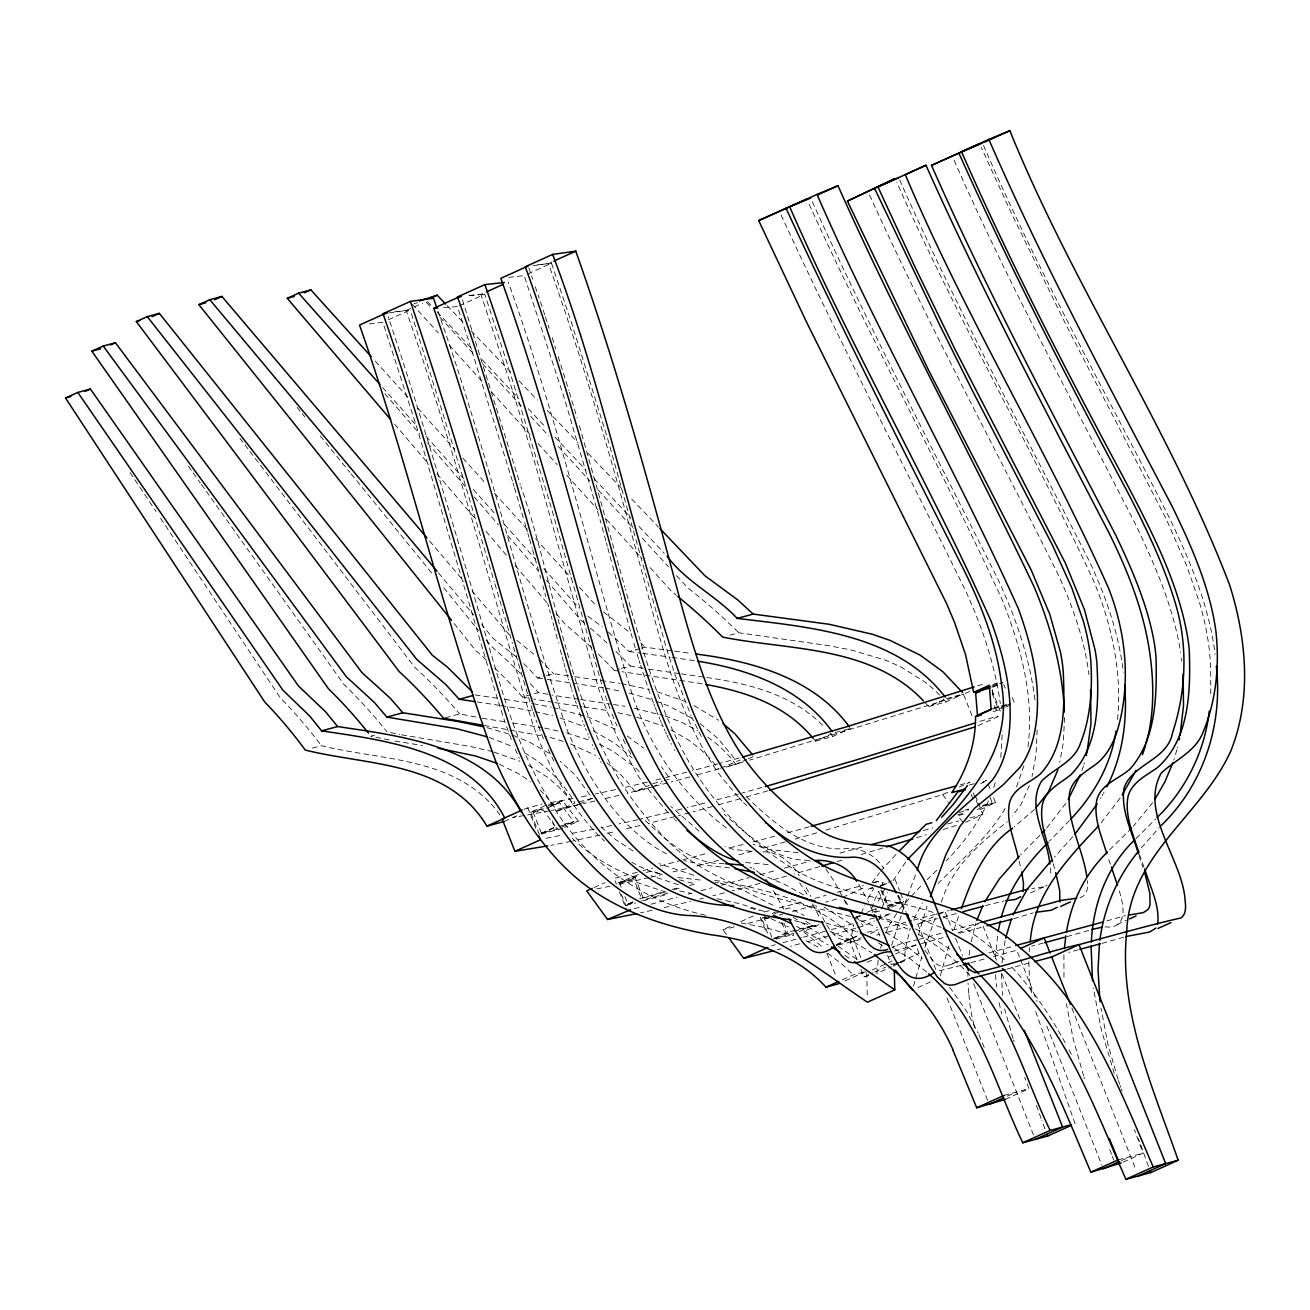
<?xml version="1.0" encoding="UTF-8"?>
<svg xmlns="http://www.w3.org/2000/svg" width="1310" height="1310" viewBox="0 0 1310 1310"><rect width="100%" height="100%" fill="white"/><g stroke="black" fill="none" stroke-linecap="round" stroke-linejoin="round"><path stroke-width="0.75" stroke-dasharray="5 3.75" d="M967.91 976.278L967.959 972.429M1037.143 729.899L1036.063 754.527L1032.002 776.47M1064.49 717.536L1063.409 742.18L1059.806 762.24M1001.429 973.936L1002.51 995.256M1028.874 961.606L1029.447 979.045L1031.871 995.78M1210.751 693.94L1210.653 664.71L1209.245 649.203A181.107 98.103 65.7 0 0 1199.387 602.256L1186.352 564.823L1166.195 518.989L1066.438 325.682L1011.484 213.415L981.272 147.49M1063.917 954.744L1063.966 979.52M995.404 958.511L997.647 934.8M1001.904 962.981L1005.212 940.023M1117.561 719.419C1122.195 672.079 1111.731 624.33 1093.539 580.739C1030.888 446.53 956.791 317.822 896.777 182.27M878.191 960.263L876.849 973.412L891.439 966.829M900.543 962.703L904.195 961.065L905.521 947.916L910.253 928.282M1029.152 951.748L1029.594 947.752M969.122 955.105L970.006 948.424M1000.824 757.426L1002.346 731.16M1027.924 746.946C1034.589 696.838 1020.637 646.469 1002.379 600.193C940.613 466.36 869.087 337.112 808.483 202.657M857.117 959.788L850.337 942.66L853.563 924.68M971.119 941.857L975.934 923.01M879.337 919.473L880.746 912.595M1177.346 747.944L1177.575 747.06M1176.888 749.713L1174.366 758.392M913.496 986.135L921.798 956.955M940.302 975.737L949.75 942.709M891.602 945.476L906.913 897.972M918.408 935.094L927.071 906.094M881.728 909.173L887.46 892.339M993.799 787.474L996.026 779.941M1023.912 765.695L1016.511 786.851M1084.402 762.797L1083.927 764.418M880.549 948.325L881.728 944.477M1083.419 766.039L1081.798 770.886M924.86 947.49L936.846 913.512M954.024 929.461L959.329 914.364M1173.809 760.111L1174.087 759.243M873.328 903.835L871.019 910.548L876.816 908.976M907.552 896.106L916.558 872.263M1029.382 785.492L1021.145 804.16L1012.352 816.048M861.194 913.267L864.731 904.932M941.366 902.246C951.568 867.122 979.765 843.525 1007.243 821.747M885.707 933.113L888.884 925.81L898.431 910.663M913.84 918.949L922.387 902.885M874.474 900.478L878.568 891.16M878.273 901.395L885.445 887.279M988.51 800.868C978.242 823.302 963.439 843.444 946.115 860.932M893.092 880.729L906.405 860.899M881.368 885.969L883.235 882.514L879.763 884.086M1103.593 793.058L1104.068 792.173M1103.102 793.942L1102.103 795.727M867.859 898.594L873.655 888.851M1100.547 798.429L1101.088 797.512M1005.097 808.483C987.953 837.778 961.474 859.72 938.009 883.677M1065.767 803.357L1046.592 828.116M1120.132 798.052L1100.007 824.317M1152.603 802.702L1133.33 826.266M872.051 882.531L879.436 872.755M899.561 909.14L921.618 885.101M880.729 871.199L897.055 853.285M1141.337 847.832L1159.252 827.625M1072.874 836.648L1054.534 857.035M1069.517 820.469L1049.49 841.085M1039.976 835.223L1020.687 854.84M1109.586 849.879L1128.663 831.064M936.781 870.298L927.185 879.714M1136.065 838.465L1155.666 819.061M1034.572 809.4L1014.235 826.872M1045.593 886.068L1047.034 885.2M1104.969 926.874C1129.957 929.642 1123.26 902.328 1118.331 888.131M1080.013 897.628C1087.349 895.663 1088.299 887.001 1087.333 880.647M836.451 945.427L858.607 935.373M1117.086 924.516L1126.403 920.291M388.824 312.959L406.182 310.552L422.59 303.134M388.3 319.804L410.177 309.93L392.689 312.026M533.006 265.684L548.432 263.523L552.083 261.885M469.242 295.683L480.934 294.406L484.569 292.769M527.799 273.937L551.494 263.228L571.586 323.013L607.381 437.802L666.692 649.17L675.19 675.158L691.009 715.538M459.286 305.787L484.798 294.259L508.984 368.994M524 809.187L542.062 803.996M504.252 821.468L520.267 814.231M539.392 834.585L530.55 812.249L546.204 805.175L562.547 800.754L578.398 821.206L564.495 827.478M548.268 805.65L559.419 802.637L573.796 821.648L557.389 829.05L541.423 833.127L533.236 812.446L543.257 807.91M550.38 806.256L562.547 800.754M546.794 808.335L559.419 802.637M540.031 790.061A124.008 102.344 85.3 0 1 557.241 811.005L575.041 802.965C562.76 781.726 544.747 763.845 523.181 752.136M557.241 811.005L578.087 804.717M579.855 803.914L592.317 798.281L575.286 775.078L560.254 761.274M541.423 833.127L554.785 827.085M541.128 833.799L555.047 827.511L551.363 818.21M606.874 762.846L616.879 771.082A123.124 102.671 78.9 0 1 634.941 791.715L649.187 785.279M652.233 787.032L661.124 783.02M720.434 768.266L740.297 759.98M726.329 766.989L735.942 764.385L746.618 759.554M748.403 758.752L753.741 756.345M813.084 738.152A123.73 103.998 65.6 0 1 815.524 741.116L831.539 733.878M815.524 741.116L832.8 736.433L850.599 728.393M924.729 702.209A125.089 104.947 59.3 0 1 928.643 706.63L944.657 699.393M928.643 706.63L945.918 701.947L963.718 693.907M965.323 693.399L970.776 690.943M991.752 687.144L1002.183 682.428M992.996 687.128L1003.018 682.592M594.019 887.558L604.974 882.612M1004.524 706.303L996.173 710.069L993.946 704.436M1006.195 705.55L1011.205 703.274M993.013 711.838L1004.082 707.908M1005.818 707.122L1011.025 704.764M638.428 874.556L617.01 883.202L636.234 877.995C612.245 868.743 589.631 855.381 571.242 837.27M621.186 887.148L619.695 883.382L640.279 875.096M978.095 725.674L998.122 716.619M624.903 896.548L627.883 904.064L632.894 901.804M639.575 898.791L664.317 891.488M621.431 894.37L625.852 905.538L632.812 902.394M825.955 830.131L942.611 794.564L949.914 791.256M959.051 787.13L970.006 782.185L960.394 784.788M983.204 781.906L986.676 780.334L982.828 781.366M980.699 783.576L984.039 782.07L980.338 783.069M977.194 809.547L992.227 802.752L989.246 795.236M979.864 809.744L995.518 802.67L993.308 797.086M726.411 934.488L722.956 929.707L733.715 924.86M740.87 921.618L755.215 915.133M978.275 803.063L982.778 814.443L963.456 823.188L957.659 815.229M767.594 933.129L761.7 918.228L765.187 916.656M772.13 913.512L775.618 911.94M771.836 937.223L764.385 918.425L767.725 916.918M774.407 913.889L779.417 911.629M842.526 897.366L865.828 886.837M874.785 882.793L878.371 881.172L881.384 888.753M872.804 887.23L867.597 889.572L873.492 887.983M880.336 885.838L891.57 880.893M882.383 885.593L887.394 883.317M774.243 938.353L787.605 932.311L812.708 925.515L805.355 921.11M775.766 938.206L791.993 931.934M799.329 931.557L812.708 925.515M857.1 916.836L860.588 915.264M867.154 912.3L875.506 908.534M888.901 907.028L900.592 901.738L898.365 896.106M891.717 907.159L903.884 901.657L900.199 892.339M857.591 927.644A1536.679 112.545 -21.6 0 0 863.306 926.006L874.441 920.979M876.292 920.144L891.144 913.43L878.06 916.967M836.32 944.477L852.728 937.059L861.014 958.003M836.239 945.46L858.738 935.291M850.337 942.66L861.276 937.731M870.38 933.604L877.684 930.313M935.798 969.564L917.753 923.992L935.979 915.755M937.796 914.937L945.083 911.629L952.616 930.624M867.04 962.359L872.509 959.886M888.344 957.25L893.813 954.777M895.631 953.958L915.674 944.903L919.03 953.369L921.618 956.415M1030.708 892.798L1043.579 886.985M842.396 979.765L853.334 974.82L866.287 971.316L842.592 982.025M872.214 970.006L892.257 960.951M957.872 933.047L979.733 923.173M860.883 969.302L863.896 976.916L873.017 972.806M874.834 971.971L885.773 967.042M893.518 964.897L898.987 962.424M900.805 961.606L919.03 953.369M893.256 965.994L898.726 963.538M917.901 987.576L932.474 980.994M1007.406 1096.159L1016.527 1092.049M1005.31 1099.385L1028.989 1088.676L1024.715 1077.344M1121.54 1160.594L1130.645 1156.484M1123.079 1162.167L1143.122 1153.111L1134.427 1129.842M895.205 946L892.061 947.408L901.722 943.495L917.475 939.728M924.876 950.274L934.816 962.784A21.206 11.479 65.7 0 0 940.367 965.847L946.033 965.994L957.757 961.524M949.488 965.044L958.805 961.18M851.762 938.566C832.03 946.328 823.892 916.656 815.672 905.357M985.3 905.636L1004.049 900.887M937.19 702.7L749.664 760.127M939.057 702.094L963.489 694.218L972.511 716.996M980.027 721.384L997.974 715.997M1088.692 930.46L1066.831 936.699M1123.62 937.223L1101.775 943.446M943.216 829.492L957.938 824.907M916.656 837.712L926.268 834.765M1106.786 920.946L1125.454 915.543M882.76 848.029L860.081 854.808M838.351 944.985L861.538 939.319M767.693 790.863L746.962 796.824M795.137 839.088L818.308 832.374M819.847 866.581L812.118 868.825A1537.809 112.627 -21.6 0 1 794.253 873.901M837.205 861.554L843.001 859.868M742.754 762.109L725.724 766.956M740.183 798.756L716.062 805.486M719.026 768.839L695.577 775.356M761.863 787.523L742.246 792.976M739.2 758.032L719.894 763.337M919.44 939.254L944.215 932.458M961.163 965.372L938.484 970.972M1013.596 918.752L1033.279 912.841M989.017 952.861L1013.825 946.066M970.808 962.654L986.184 958.494M738.414 794.024L713.999 800.623M712.182 806.567L693.187 811.725M956.251 913.545L939.172 918.195M1006.915 969.072L1031.428 962.457M952.075 930.329L981.55 922.338M993.569 956.496L1016.756 950.225L1019.769 957.823M414.091 303.674L417.677 302.692M608.446 632.124L629.127 651.545L639.771 648.646M641.556 648.172L645.109 647.206L672.587 650.874M523.771 663.613L537.657 678.023L544.764 676.107M546.532 675.616L553.639 673.7L572.945 676.418M312.419 748.125L321.359 745.717C377.411 759.505 443.566 757.229 487.582 800.279A125.089 102.245 89.5 0 1 495.835 809.531M729.834 635.186L738.758 632.763L828.722 645.666L851.991 650.153L886.837 660.633L901.067 667.019L924.827 681.937A125.547 105.226 57.7 0 1 940.596 696.101M374.447 735.221L370.877 736.204L392.918 740.723M598.539 654.329A495.475 416.482 65.6 0 1 614.243 670.343L619.597 668.902M621.382 668.411L630.323 665.988L645.977 668.755M445.351 717.782L459.63 713.917L480.393 717.929M494.738 668.018A492.937 413.502 72.4 0 1 522.395 696.936L538.475 692.581L550.02 694.709M977.62 685.785L985.202 683.738M992.947 684.295L998.4 682.821M991.866 685.621L999.301 683.607M946.442 698.59L961.802 694.431M530.55 812.249L543.257 808.81M533.236 812.446L543.192 809.973L554.523 825.562M718.011 763.845L692.122 770.771M578.889 801.917L592.317 798.281M835.24 732.552L848.683 728.917M652.757 783.675L662.352 781.071M664.268 780.547L670.032 778.991L661.484 766.89M634.941 791.715L650.3 787.556M689.83 776.928L671.162 781.939M564.168 824.252L573.796 821.648M993.864 707.973L999.645 706.401M1001.577 705.893L1007.357 704.322M558.944 826.463L578.398 821.206M993.095 708.988L1010.616 704.24M541.341 834.061L562.743 828.264M546.106 838.269L562.268 835.059M637.168 872.247L614.112 878.486L616.355 884.185M642.932 870.692L652.544 868.088M660.24 866.008L681.38 860.277M683.296 859.769L706.368 853.514M646.125 872.476L651.889 870.921L660.617 874.065M969.384 785.017L975.148 783.445M619.695 883.382L630.781 880.385L668.657 892.994L641.507 900.379M672.096 889.375L679.89 887.279M964.979 810.12L968.876 809.072M982.5 805.388L992.227 802.752M664.563 892.225L641.507 898.463L632.664 876.128M674.175 889.621L681.855 887.541M689.551 885.462L695.315 883.906L678.105 879.518M959.002 812.544L968.614 809.94M982.074 806.305L995.518 802.67M627.883 904.064L633.712 902.492M957.725 814.82L965.519 812.708M625.852 905.538L635.465 902.934M643.144 900.854L668.133 894.091M958.724 815.459L966.42 813.379M634.286 908.747L641.703 906.733M650.972 904.228L676.926 897.203M688.045 894.206L691.745 893.191M701.014 890.685L712.132 887.672M721.401 885.167L749.205 877.651M760.34 874.638L777.026 870.118M784.428 868.121L810.382 861.096M840.054 853.072L864.158 846.538M923.468 830.491L932.736 827.986M947.572 823.974L958.691 820.961M969.809 817.964L982.778 814.443M764.401 912.006L770.002 910.483M779.352 907.961L803.636 901.395M814.853 898.349L826.053 895.319M837.27 892.29L863.421 885.216M872.771 882.678L878.371 881.172M785.23 909.025L789.16 907.961L804.094 915.428M761.7 918.228L765.646 917.164M764.385 918.425L769.15 917.819M887.083 905.39L900.592 901.738M793.925 931.41L819.077 924.598L803.423 931.672L824.17 948.325M888.426 905.832L903.884 901.657M772.572 939.106L793.811 933.359M872.051 912.186L877.831 910.614M776.355 938.992L793.745 934.292M855.365 917.622L863.094 915.526M874.703 912.382L882.432 910.286M771.574 945.787L775.307 944.772M782.791 942.758L801.458 937.698M803.341 937.19L827.625 930.624M831.359 929.609L857.51 922.535M861.26 921.519L876.194 917.475M884.152 928.086L911.678 920.684M913.643 920.144L949.029 910.565M887.492 932.18L904.571 927.546M917.753 923.992L937.518 918.637M921.388 943.577L947.015 936.65M959.624 933.228L983.712 926.727M894.943 963.571L891.242 964.569L887.476 955.055M896.793 963.063L904.195 961.065M863.896 976.916L869.447 975.41M1043.268 943.053L1031.674 946.18M1078.31 949.766L1068.845 952.321M1004.049 1095.422L1028.989 1088.676M1118.183 1159.858L1143.122 1153.111M689.486 812.724L678.465 815.655M876.636 935.094L879.239 934.39M915.919 945.034L893.682 951.191M667.51 782.905L654.902 786.213M686.767 772.163L665.791 777.55M704.911 803.03L687.193 807.615M674.83 816.605L648.499 823.4M653.117 786.688L627.261 793.254M682.019 808.925L675.174 810.661M660.715 778.811L654.017 780.482M668.444 812.331L639.804 819.208M640.033 825.513L623.593 829.525M647.402 782.103L625.083 787.408M618.959 795.285L602.829 799.166M867.122 932.327L878.257 929.674M649.056 877.635L619.646 884.234M650.955 877.192L662.385 874.49M664.17 907.601L685.13 902.655A1537.809 112.627 -21.6 0 0 690.534 901.346M607.774 833.258L615.602 831.424M595.002 801L583.589 803.587M637.855 819.667L619.008 823.924M615.536 789.586L595.362 794.007M600.111 835.01L572.798 840.954M652.233 910.27L640.475 912.857M579.839 804.438L551.395 810.464M611.737 825.496L601.11 827.74M610.149 886.215L596.574 888.95M1043.382 886.935L1031.822 888.508M581.46 796.873L588.337 795.481M571.045 841.331L550.904 845.31M549.709 810.792L525.506 815.344M594.232 829.148L569.899 833.733M573.109 798.51L549.496 802.784M523.984 815.59L513.504 817.342M369.24 323.914L382.831 322.276L416.924 427.748L497.915 700.326M537.886 264.833L551.494 263.228M508.608 277.409L524.147 275.591L564.741 399.615L600.962 523.149M469.029 295.405L484.798 294.259M443.664 307.621L457.468 306.606L469.881 344.628M724.233 863.749L713.622 863.159A136.158 73.753 65.7 0 1 711.297 862.831C684.639 857.673 663.908 838.056 644.798 820.109M809.318 860.441L797.872 859.737A139.613 75.636 65.7 0 1 795.497 859.376C767.152 853.58 745.161 832.636 724.152 814.149M751.007 851.271L733.633 849.437L724.889 846.522M762.829 851.828C778.73 851.565 791.797 862.684 799.215 875.899M729.621 867.891L705.157 865.222L683.836 860.621M677.827 877.569L702.291 880.254M768.135 864.551L743.376 862.34M674.552 651.152L691.811 653.477M629.127 651.545L640.852 653.133M642.817 653.395L670.049 657.096M679.317 673.586L647.942 669.099M681.282 673.864L704.829 677.27M671.932 657.358L696.15 660.944M574.877 676.697L619.794 683.378M537.657 678.023L545.337 679.12M547.269 679.399L603.501 687.783M578.905 699.327L551.936 695.07M580.838 699.606L611.573 704.223M706.794 677.548C744.113 682.87 782.725 692.106 812.675 716.292A124.008 104.227 64 0 1 825.185 727.82M553.049 702.34L533.89 699.082M554.981 702.618L581.82 706.581M702.078 683.722L622.037 671.735M714.916 882.105L718.519 882.645M475.17 694.922L497.178 698.197M505.185 699.393L531.205 703.339M477.118 701.963L499.028 705.271M482.276 718.306L508.542 722.268M484.176 725.445L546.417 736.613M613.489 704.518L625.001 706.286M501.026 705.582L530.927 710.626M583.72 706.876L608.511 710.757M394.883 741.051L422.459 745.488M512.587 722.874L542.553 727.738M798.167 852.712L767.021 849.24L753.07 844.229M621.595 683.689L649.236 689.469M605.302 688.094L621.759 691.467M614.243 670.343L620.088 671.391M533.203 703.699L551.183 707.105M750.253 908.158L759.243 910.368M522.395 696.936L531.975 698.721M741.264 922.993L766.596 927.906L793.549 935.618M390.642 732.601L399.877 734.468M401.728 734.844L470.29 746.454L491.889 751.449M714.752 880.254C763.943 888.72 816.064 900.641 852.728 937.059M679.661 890.98L691.483 893.404M634.4 708.268L663.122 715.473M617.878 712.738L630.978 715.538M544.551 728.049L562.989 732.126M629.127 693.105L652.02 699.589M717.094 898.693L738.987 903.54L764.876 911.531M553.164 707.564L587.862 716.947L619.057 730.865M534.857 711.543L552.558 715.637M877.618 916.361L907.175 925.351M794.581 920.635L819.995 927.644M487.042 727.639L509.525 734.206M825.857 923.042L855.856 931.279M720.222 883.071L743.032 890.112L774.21 905.881M693.809 875.26L659.061 863.699M705.468 915.215C640.917 901.034 583.703 859.589 550.708 802.244C528.487 766.596 512.996 727.263 500.96 687.144C464.297 563.349 429.091 439.063 388.153 316.578M660.387 874.065L652.609 871.871A167.598 90.799 65.7 0 1 631.944 862.226M636.775 717.209L662.467 725.887M678.334 884.758L651.168 875.751M656.965 691.729L685.539 701.554M566.673 732.929L588.976 740.052M550.085 737.432L563.333 741.394M878.912 917.721L909.959 929.936M560.058 717.945L584.129 726.542M493.755 752.022L519.923 761.274M489.252 737.465L512.603 746.52M912.153 916.099L941.382 927.562M932.966 912.399C884.594 896.269 830.933 894.353 787.408 865.091C754.707 844.672 726.968 816.965 704.452 785.803A181.107 98.103 65.7 0 1 678.809 743.114C654.623 694.251 640.115 641.392 625.328 589.14M856.986 931.656L858.115 932.032M759.587 873.885L784.625 884.348L805.011 895.614M850.485 916.46C783.02 899.151 707.318 888.36 659.323 831.883C570.03 739.249 561.22 602.142 520.889 486.468M852.253 917.098L877.258 927.546M665.071 716.013L681.004 722.023L697.87 730.718M829.918 931.115L851.565 940.727L871.821 952.779M655.77 701.03L668.902 706.057L692.171 718.404M570.554 743.883L595.575 755.411M513.209 735.385L529.322 742.049L549.791 753.659M499.405 764.254L519.53 774.21L530.419 781.742M770.919 918.556L788.554 926.956M749.909 867.105L751.743 867.924M943.347 916.885C966.485 927.496 987.298 942.889 1005.343 960.787M805.994 940.744L819.618 947.9M915.395 928.823L933.293 938.173L951.748 950.438M693.907 705.582L718.535 720.254M670.933 729.883L689.322 740.543L699.72 748.665A123.042 103.212 72.4 0 1 718.65 769.068M593.233 730.783L615.192 743.621L632.222 758.032M599.341 744.113L612.458 750.843L633.958 766.465A123.042 102.786 77.3 0 1 640.492 772.818M528.47 765.384L547.4 777.158L557.11 785.46A123.73 102.409 83.8 0 1 574.517 806.321M753.152 868.645L754.511 869.414M885.74 932.245L903.753 943.626L922.273 958.691M796.513 926.268L828.198 944.969M892.618 947.457L893.486 947.949M633.058 850.992L615.241 839.333L599.309 825.447M918.343 934.325C937.894 945.263 955.498 959.591 970.563 976.163M894.353 948.456L911.187 959.575L927.136 972.478M793.27 917.278L826.446 938.288M627.179 735.991L643.668 748.174M824.072 907.011L853.776 925.941M844.835 955.334L851.303 959.64M838.22 946.262L857.248 959.608M827.642 953.156L842.854 964.88L853.334 974.82M756.476 870.692L759.276 872.82M603.517 611.983L630.438 633.025M878.437 942.872L884.578 947.261M587.928 616.191L602.289 626.933M699 831.048L670.835 806.387M516.861 640.361L533.645 654.083M700.162 723.693L717.733 738.283L736.466 761.012M707.777 737.104L716.783 744.047A123.124 103.375 70.8 0 1 735.942 764.385M726.379 827.953C682.444 795.137 650.71 748.223 632.926 696.609C590.302 558.813 557.143 418.005 508.264 282.059M759.865 873.344L761.061 874.425M516.402 657.047L493.477 638.691L481.671 624.559M601.847 838.596L604.5 841.085M675.583 820.175L676.418 820.961M640.705 642.948L645.109 647.206M746.291 796.644C774.063 823.4 807.517 853.121 849.142 848.405C863.094 848.585 876.112 856.232 883.431 868.006M673.929 818.586L674.748 819.372M746.749 805.748L743.572 802.572M539.605 659.323L553.639 673.7M668.329 813.002L644.52 784.936A141.382 76.586 65.7 0 1 636.807 773.702L616.601 735.991L598.834 689.42L535.037 463.412L508.64 378.115L480.934 294.406M742.017 801L738.987 797.823M447.054 305.525L463.969 323.259M471.027 330.644L510.491 371.991M518.957 380.85L537.28 400.058M547.138 410.407L578.152 442.895M588.026 453.227L621.857 488.679M631.715 499.028L658.504 527.095M427.42 301.562L431.612 306.032M437.229 311.993L472.255 349.23M482.064 359.644L518.498 398.371M528.307 408.785L545.124 426.651M554.932 437.082L585.767 469.848M594.183 478.772L630.618 517.499M639.018 526.423L664.252 553.229M738.25 797.037L720.909 776.388A143.74 77.863 65.7 0 1 714.081 766.776C681.462 717.307 665.496 659.307 650.104 602.747C619.957 488.614 587.895 374.84 548.432 263.523M599.178 836.107C569.031 805.077 548.333 766.121 533.366 725.855C490.153 587.715 453.948 447.3 406.182 310.552M426.258 302.25L431.76 308.259M440.013 317.282L473.025 353.323M482.653 363.836L521.167 405.904M530.796 416.416L548.677 435.952M558.306 446.464L589.942 481.016M598.195 490.022L633.942 529.076M642.195 538.082L668.329 566.624M676.582 575.647L687.586 587.666A502.139 420.87 57.7 0 1 738.758 632.763M412.29 304.149L438.26 332.936M449.199 345.038L483.374 382.897M491.577 391.985L531.221 435.902M538.05 443.468L557.192 464.673M566.755 475.268L598.195 510.098M606.399 519.186L641.949 558.568M650.153 567.639L672.014 591.874A500.453 419.888 59.3 0 1 676.418 595.379M375.266 361.167L408.147 397.585M417.743 408.212L454.75 449.183M462.97 458.287L486.272 484.078M494.492 493.182L527.373 529.6M535.593 538.705L571.225 578.152M579.462 587.257L595.903 605.466M1011.975 967.353C1033.197 990 1050.571 1016.003 1065.407 1043.186M382.618 387.514L416.482 425.553M425.963 436.197L463.887 478.805M473.368 489.449L496.408 515.321M504.53 524.458L535.692 559.452M543.814 568.573L579.036 608.135M384.894 393.688L419.593 433.774M427.6 443.026L466.311 487.746M474.318 496.998L498.357 524.753M507.691 535.544L538.394 571.013M546.401 580.264L581.1 620.35A496.506 417.284 64 0 1 584.227 622.921M557.389 829.05L555.767 827.15M394.588 424.145L429.041 464.542M437 473.876L476.742 520.479M486.026 531.352L507.232 556.21M515.174 565.527L548.3 604.368M556.259 613.702L565.527 624.575A495.475 416.482 65.6 0 1 591.219 647.304M429.631 541.014L464.035 581.525M471.977 590.859L509.033 634.482M438.326 572.781L473.778 615.143M297.108 407.426L300.973 412.175M302.25 413.747L304.837 416.924M320.262 435.902L349.852 472.304M351.145 473.892L433.479 575.155M443.762 587.83L478.51 630.552M486.223 640.05L491.365 646.37A493.281 414.156 70.8 0 1 520.512 673.569M454.095 623.495L475.792 650.595A492.937 413.502 72.4 0 1 486.092 659.847M825.857 868.956L834.241 881.384L843.214 898.087M239.992 438.375L243.709 443.255M244.954 444.876L248.671 449.739M249.899 451.36L414.566 667.15A492.937 411.798 77.3 0 1 459.63 713.917M949.603 987.265L966.633 1011.353L978.161 1033.131M799.657 882.727L808.139 895.827M942.611 794.564L948.407 802.506M844.835 900.543L849.453 906.913M856.38 916.46L863.306 926.006M188.394 466.196L191.948 471.207M193.143 472.861L200.266 482.866M201.462 484.536L205.015 489.531M206.21 491.201L343.99 684.524A495.475 410.079 83.8 0 1 386.958 731.848M130.067 472.533L156.054 511.49M160.573 518.269L280.356 697.853A500.453 409.097 89.5 0 1 321.343 745.717M858.852 884.479L867.515 900.216M773.49 890.751L783.855 909.287M701.308 736.531L691.844 717.291M600.7 761.47L601.143 762.289M806.092 887.492L810.89 896.449M674.224 749.566L674.683 750.433M1068.96 1049.867L1071.613 1054.861M812.56 903.916L820.125 918.785M598.948 758.113L599.39 758.965M844.099 899.823L847.619 906.749M671.015 743.376L671.473 744.276M897.514 895.565L904.751 910.925M868.006 901.198L868.497 902.197M669.623 740.608L668.706 738.725M548.137 749.353L553.753 760.995M668.247 737.776L666.872 734.877M623.167 739.348L625.525 744.293M594.134 748.387L594.56 749.304M870.61 906.585L873 911.711M869.594 194.977C927.709 323.586 994.978 447.709 1057.858 573.944C1072.612 605.941 1084.516 639.624 1088.987 674.699M666.413 733.895L665.496 731.897M781.137 215.02C839.383 342.467 904.899 466.425 966.289 592.349C982.435 627.703 994.978 664.972 1000.3 703.585M592.398 744.653L592.824 745.587M898.431 895.336L906.176 912.251M812.347 201.724C869.889 329.334 934.98 453.358 997.581 578.529C1015.594 617.043 1029.758 657.8 1034.998 700.162M665.038 730.898L664.105 728.868M899.659 179.847C957.07 309.88 1025.353 434.642 1089.396 561.4C1105.918 596.459 1118.855 633.598 1123.358 672.259M954.122 160.311C1008.684 284.761 1074.2 403.889 1135.77 524.901C1155.24 565.56 1173.613 607.627 1180.654 652.478M663.188 726.788L661.796 723.611M983.548 145.443C1038.666 273.397 1107.13 394.899 1169.977 519.055C1190.512 561.892 1209.326 606.612 1215.074 654.165M588.927 736.809L589.353 737.808M661.337 722.53L660.404 720.353M543.437 738.725L536.036 720.009M515.338 749.255L519.202 758.375M587.617 733.747L588.059 734.779M659.945 719.255L659.012 717.012M612.032 714.097L617.01 726.035M978.947 1034.753L984.743 1048.737M586.323 730.603L585.455 728.458M658.078 714.736L657.145 712.411M1012.303 697.608L1014.513 703.192M1003.771 684.475L1005.261 688.241M991.997 690.304L1000.267 711.183M992.227 693.514L998.859 710.266M988.149 784.051L990.36 789.635M1071.842 1007.947L1136.114 1170.272M975.262 795.465L977.522 801.163M973.232 792.992L975.442 798.576M976.179 800.426L978.39 806.01M971.234 794.515L973.461 800.148M1020.523 959.722L1037.078 1001.544M1046.87 1026.254L1101.808 1165.032M983.057 926.137L996.566 960.246M1001.822 973.51L1020.572 1020.899M955.612 938.222L962.473 955.547M973.658 983.794L1033.77 1135.59M947.081 998.056L987.674 1100.596M895.041 879.321L899.462 890.489M882.121 890.653L889.637 909.631M880.877 890.112L888.246 908.714M878.863 891.602L884.07 904.768M878.437 932.212L879.943 936.028M826.905 953.221L835.944 976.048M783.888 922.911L787.605 932.311M781.775 922.322L786.197 933.49M760.308 917.311L766.317 932.507M656.67 711.248L655.262 707.646M634.728 876.587L642.915 897.268M619.368 891.766L626.131 908.845M527.652 807.549L535.905 828.428M584.587 726.28L583.72 724.07M654.787 706.434L653.837 703.961M1113.762 1160.185L1112.288 1156.288M582.41 720.68L582.852 721.826M1148.477 1166.424L1138.39 1138.537M1044.971 1128.827L1041.843 1120.492M653.362 702.7L650.481 694.889M1111.519 1154.241L1109.177 1147.969M1075.068 1123.669L1035.375 1010.599M581.116 717.209L578.922 711.183M1041.073 1118.38L1035.67 1103.495M533.203 712.345L535.332 718.093M506.577 726.608L512.243 741.951M1013.58 1039.96L1014.186 1041.614M605.335 695.987L611.312 712.394M1144.039 867.138L1139.422 854.333M1013.056 1038.535L1004.59 1008.896M649.989 693.53L640.574 665.431M1121.36 1088.987L1122.081 1090.984M1114.253 1073.365L1101.268 1029.66L1093.375 988.018M1120.197 1085.662L1120.754 1087.267M578.054 708.71L577.17 706.172M1110.405 864.207L1108.113 857.559M1119.69 1084.238L1118.429 1080.57M528.814 267.862L532.695 279.177M535.282 286.726L539.163 298.058M576.285 703.585L575.385 700.948M437.982 311.387C486.976 449.51 519.661 592.906 567.639 731.226C585.783 773.506 610.755 814.591 648.155 842.494A167.598 90.799 65.7 0 0 669.213 855.168M1139.012 855.807L1142.893 867.318M1118.019 1079.325L1107.867 1044.037L1101.022 1008.323M574.943 699.606L571.782 689.83M411.422 313.696L463.347 478.707M540.457 301.824L544.813 315.039M545.435 316.922L549.152 328.253M1084.041 1077.295L1084.467 1078.588M462.381 299.81L520.299 484.536M470.388 346.2L471.404 349.328M471.911 350.883L512.587 481.572M532.499 710.429L512.112 642.244M498.52 702.193L505.169 722.776M1083.632 1076.001L1073.136 1038.683L1066.406 1003.722M603.992 692.351L551.084 507.035L509.59 370.91M552.247 337.685L555.8 349M558.175 356.549L568.851 390.495M640.066 663.81L639.034 660.469M571.324 688.356L568.524 679.169M638.51 658.783L635.825 649.858M569.441 392.378L577.071 417.841M579.429 425.684L624.788 587.175M463.936 480.639L494.296 581.837M513.062 483.128L513.978 486.239M514.453 487.811L524.213 520.954M568.049 677.548L567.066 674.224M494.885 583.801L511.015 638.445M1053.174 863.699L1055.451 871.641M635.268 647.975L632.959 640M524.737 522.723L525.768 526.276M526.292 528.094L527.357 531.729M527.881 533.579L528.962 537.297M529.518 539.212L532.122 548.219M532.597 549.856L540.768 578.529M566.559 672.505L565.543 668.951M632.353 637.872L631.076 633.401M565.019 667.117L563.922 663.253M630.421 631.027L626.491 616.846M542.88 586.012L543.879 589.615M544.878 593.152L545.828 596.607M563.365 661.239L562.17 656.932M602.142 527.422L605.924 541.177M606.399 542.88L607.316 546.27M547.695 603.337L548.595 606.612M607.824 548.088L612.228 564.332M624.149 608.315L621.104 597.098M624.575 609.87L625.427 612.965M549.48 609.821L550.347 612.998M561.532 654.623L559.354 646.583M612.654 565.904L620.645 595.411M551.183 616.126L552.018 619.204M552.935 622.561L553.901 626.18M554.294 627.654L555.08 630.618M555.997 634.073L558.437 643.194M1019.082 861.063L1021.194 869.676M999.039 1002.576L1001.708 1013.809M1181.489 658.275L1181.866 661.19M992.456 689.764L993.308 697.804M1050.505 868.121L1050.898 876.243M995.534 974.837L996.632 986.938M968.63 993.308L968.024 982.958M866.745 972.478L867.285 996.271M630.814 754.167A136.322 73.851 65.7 0 1 628.112 749.271M974.738 1027.924A121.109 65.598 65.7 0 1 974.28 1026.238M974.067 1025.403A121.109 65.598 65.7 0 1 968.843 993.422M836.828 899.004A1536.679 112.545 -21.6 0 1 825.562 902.213M814.165 905.439A1536.679 112.545 -21.6 0 1 790.716 911.94M782.971 914.053A1536.679 112.545 -21.6 0 1 779.139 915.084M769.674 917.639A1536.679 112.545 -21.6 0 1 745.75 923.927M734.206 926.89A1536.679 112.545 -21.6 0 1 722.956 929.723M855.708 928.201A1536.679 112.545 -21.6 0 1 830.982 935.193M829.017 935.749A1536.679 112.545 -21.6 0 1 807.615 941.661M799.919 943.74A1536.679 112.545 -21.6 0 1 790.454 946.295M781.104 948.767A1536.679 112.545 -21.6 0 1 777.419 949.734M785.263 841.921A1537.809 112.627 -21.6 0 1 761.765 848.536M752.235 851.172A1537.809 112.627 -21.6 0 1 735.45 855.758M718.6 860.261A1537.809 112.627 -21.6 0 1 693.907 866.68M686.325 868.612A1537.809 112.627 -21.6 0 1 669.688 872.738M809.138 826.823A1536.974 112.562 -21.6 0 1 784.166 833.668M774.718 836.206A1536.974 112.562 -21.6 0 1 750.876 842.461M743.13 844.442A1536.974 112.562 -21.6 0 1 728.033 848.258M786.458 876.079A1537.809 112.627 -21.6 0 1 771.181 880.32M759.98 883.382A1537.809 112.627 -21.6 0 1 732.093 890.816M724.381 892.831A1537.809 112.627 -21.6 0 1 712.837 895.794M703.404 898.169A1537.809 112.627 -21.6 0 1 699.687 899.102M496.949 810.939A125.089 102.245 89.5 0 1 500.174 815.311M943.298 698.983A125.547 105.226 57.7 0 1 945.918 701.947M590.401 628.145A496.506 417.284 64 0 1 607.054 643.014M615.913 651.447A496.506 417.284 64 0 1 630.323 665.988M830.327 733.485A124.008 104.227 64 0 1 832.8 736.449M530.288 683.673A493.281 414.156 70.8 0 1 538.475 692.581"/><path stroke-width="1.5" d="M1091.083 945.951L1092.491 980.699M806.829 199.087L758.687 220.571L806.649 322.309L946.491 603.353L954.499 622.283L965.519 654.542L973.674 692.351L989.312 685.277L991.146 709.512L975.508 716.586C975.852 743.654 966.829 770.247 951.797 792.599L965.257 788.964M1091.377 942.103C1092.949 904.277 1107.032 866.401 1134.656 839.857M1064.342 948.718L1065.865 935.864M1030.249 941.759C1033.688 894.288 1067.748 858.525 1098.697 825.808M1099.483 943.216L1098.042 969.285L1099.679 997.598M1099.86 940.269C1104.084 907.601 1117.708 876.275 1138.783 850.943M1116.005 731.045C1111.126 764.418 1093.899 794.957 1070.761 819.127M1209.261 711.183C1204.742 751.383 1185.992 789.455 1156.976 817.653M1066.504 931.967C1071.285 901.804 1085.466 873.23 1107.523 851.991M1180.113 735.237L1183.519 705.468L1183.11 673.913M1059.839 901.87L1059.659 890.309L1055.729 872.689M1023.192 891.521L1023.503 883.66L1021.685 871.952M1179.573 738.021L1179.213 739.855M1086.956 752.939L1091.001 723.382L1090.575 689.617M998.154 931.164L1000.414 921.208M1005.605 938.222L1011.369 919.03M1086.367 755.428L1086.563 754.593M1157.663 924.172C1159.989 905.046 1150.033 886.886 1144.744 869.054M1145.906 744.113L1148.837 732.405A213.759 115.804 65.7 0 0 1152.702 688.503A216.576 117.327 65.7 0 0 1150.376 657.358C1144.874 613.751 1128.549 572.421 1109.177 533.252C1046.117 411.602 981.779 290.476 925.974 165.24L877.962 186.97L915.477 268.026L955.203 349.721L1065.407 563.169L1084.385 609.428L1095.045 649.694A141.382 76.586 65.7 0 1 1096.863 662.533C1098.943 700.408 1099.385 746.16 1070.696 774.898C1060.183 783.413 1045.249 790.225 1042.302 804.88C1039.092 824.301 1048.049 843.231 1052.569 861.685M1001.315 917.229C1009.011 888.229 1027.007 863.257 1048.164 842.477M1142.467 754.658L1145.415 746.078M976.818 920.406L982.713 905.963M930.329 896.793L946.033 854.431L959.886 826.479L974.312 808.483L1003.509 784.493L1019.769 767.578A167.598 90.799 65.7 0 0 1033.23 738.283C1043.775 695.119 1033.279 650.104 1018.59 609.199C955.776 468.98 878.355 335.491 817.031 194.42L758.687 220.571M1172.941 762.666L1164.934 781.775L1154.765 799.509M1057.94 769.772L1048.491 791.813L1035.85 807.975M961.409 908.698C971.971 878.453 985.366 846.981 1012.696 828.116M1080.308 774.881L1068.239 799.411M917.278 870.429C927.496 829.132 965.667 808.712 992.44 779.925A167.598 90.799 65.7 0 0 1005.9 750.646C1016.445 707.466 1005.949 662.451 991.261 621.562C928.446 481.327 851.025 347.838 789.684 206.767L810.677 198.056M1013.023 914.871L1027.417 888.917L1051.193 860.637M1136.032 770.346L1122.195 794.941M1106.803 786.901C1122.801 755.772 1127.55 719.96 1124.651 685.359M984.776 901.788L999.219 879.141L1019.344 856.216M1097.223 803.931L1074.79 834.388M967.451 785.542L953.647 803.963L941.71 817.227M1155.96 928.069L1149.623 932.032L1125.732 936.568M907.617 859.393C953.451 812.233 1014.3 760.095 1001.79 686.375C997.123 645.24 981.829 606.219 963.603 569.359C903.081 449.641 842.133 330.087 786.033 208.224M1161.037 825.66C1203.628 784.755 1223.032 724.43 1216.319 666.217M936.339 820.6L957.905 791.862L965.306 789.865M1044.856 830.016L1042.056 833.045M899.872 850.387L926.072 824.301L931.836 822.745M1131.594 828.084L1129.695 830.016M1020.719 896.662L1015.512 899.43L1005.753 900.723M1057.285 907.24L1051.226 910.237L1035.817 912.284M847.39 201.101L895.041 178.569L847.39 201.101L928.069 369.142L1031.248 570.145L1049.801 614.341L1060.51 652.282A137.615 74.539 65.7 0 1 1063.18 670.425C1064.768 705.157 1065.652 746.536 1040.517 773.751A136.158 73.753 65.7 0 1 1038.879 775.143C1028.612 783.347 1013.351 788.456 1009.601 802.506C1005.572 821.435 1014.66 840.234 1018.394 858.427M877.962 186.97L898.644 177.587M925.974 165.24L905.292 174.623C965.044 316.267 1045.871 447.791 1108.44 587.895C1125.093 630.126 1130.481 677.09 1119.821 721.483C1115.891 737.661 1109.226 754.282 1095.487 764.582C1085.237 771.999 1072.202 779.417 1069.533 792.959C1066.455 821.665 1082.649 848.274 1086.727 876.144M482.178 725.134L443.55 718.257A493.281 411.324 78.9 0 0 398.993 671.375L136.322 321.572L147.277 316.627L159.345 313.368L432.349 655.229L447.447 667.134L472.484 692.024M152.042 316.66L159.345 313.368M368.454 733.125A496.506 409.768 85.3 0 0 328.417 688.733L91.831 351.178L103.212 346.036L115.427 342.745L361.904 672.554L390.102 698.05L402.858 712.755L457.812 721.45L483.177 726.722M451.541 620.301L198.858 304.657L209.813 299.712L221.881 296.437L426.978 537.902M110.564 344.939L115.427 342.745M214.578 299.744L221.881 296.437M504.252 821.468L486.976 826.135A125.547 102.245 -89.1 0 0 470.503 804.864C426.945 761.716 361.003 763.943 305.279 750.073A502.139 408.949 -89.1 0 0 264.784 702.078L65.5 397.994L77.814 392.427L90.406 389.021L298.369 685.867L325.453 711.674L337.603 726.542C403.906 736.482 485.699 746.127 521.102 811.872M390.609 419.495L287.25 298.303L298.631 293.162L310.847 289.854L371.156 356.615M85.117 391.412L90.406 389.021M304.346 292.801L310.847 289.854M894.304 970.039L894.763 989.869L867.417 1002.215C812.216 965.241 756.525 917.229 686.636 915.428C647.926 912.513 614.357 889.736 588.55 862.078C554.13 825.169 529.338 780.17 511.751 733.092C467.359 593.823 431.285 451.868 383.028 313.761L410.357 301.415L433.528 298.189L436.705 307.621M386.876 312.73L359.529 325.077C410.292 469.242 443.599 619.155 496.212 762.567C515.043 804.766 539.491 845.671 574.582 876.39C612.441 909.287 661.304 925.99 710.036 934.587C752.677 940.318 796.251 954.499 826.004 987.167L838.957 983.663M419.331 300.973L437.196 295.192L445.646 304.051M430.155 298.369L437.196 295.192M823.04 922.371C747.781 908.518 673.667 872.198 630.732 806.6C608.872 776.404 592.595 742.475 580.723 707.22C539.229 570.62 505.464 431.596 457.534 296.944L484.88 284.598L504.366 282.485M1138.816 852.613C1133.396 835.092 1125.028 816.9 1127.713 798.134C1130.465 782.725 1146.381 775.635 1157.712 767.398C1189.922 738.709 1190.692 689.666 1189.234 649.662A143.74 77.863 65.7 0 0 1187.875 638.576C1178.378 581.624 1150.786 529.813 1124.373 479.214C1066.766 371.762 1010.469 263.474 961.524 151.747L988.853 139.4C1043.53 264.997 1108.882 385.451 1172.319 506.724C1191.527 546.303 1209.834 587.338 1215.909 631.289C1219.61 665.038 1216.302 700.162 1203.268 731.7C1195.915 751.498 1175.512 759.62 1161.2 773.113C1138.979 813.051 1182.733 859.556 1185.108 900.396C1185.763 906.258 1186.5 914.003 1180.998 917.917C1147.02 925.744 1112.878 935.487 1078.998 944.625C1044.299 952.173 1009.813 965.142 975.59 972.691C966.944 970.186 962.277 961.425 957.741 954.384C934.276 920.422 932.147 864.305 890.03 846.489C864.404 843.558 836.893 844.099 815.426 827.101C784.33 805.928 756.738 779.09 736.695 747.126C709.84 703.11 694.758 653.264 681.102 603.91C649.58 485.306 616.764 366.915 575.778 251.176L552.624 254.402L525.277 266.765C571.471 393.982 603.697 525.556 641.114 655.458C655.278 701.489 672.21 747.453 699.655 787.408C720.287 817.456 745.423 844.835 775.585 865.533C814.722 893.518 862.864 902.41 908.272 914.871M791.142 919.849C719.075 910.745 649.056 876.439 607.562 815.246C586.274 786.966 570.194 755.035 558.42 721.728C515.043 584.522 481.245 444.336 433.807 308.325L461.136 295.978M528.159 265.979L500.829 278.326C547.056 407.214 579.757 540.277 618.484 671.457C632.533 715.375 649.383 759.178 676.288 796.988C697.313 826.528 723.087 852.925 753.299 873.115C789.619 898.3 833.438 908.321 876.226 916.034M553.901 261.05L575.778 251.176M486.403 291.933L502.794 284.532M817.964 194.764L838.007 185.709C898.398 321.802 970.153 452.458 1034.114 586.798C1050.751 626.573 1062.656 668.853 1064.391 712.1M931.508 165.355L979.618 143.822L931.508 165.355C986.97 291.491 1052.438 412.814 1115.711 535.102C1132.02 569.424 1147.626 604.761 1154.192 642.424A136.502 73.933 65.7 0 1 1156.059 657.636C1156.812 695.151 1156.435 739.151 1130.219 768.806A139.613 75.636 65.7 0 1 1128.565 770.247C1117.545 779.352 1100.531 784.706 1096.765 800.181C1093.31 818.488 1101.775 836.468 1106.77 853.662M984.334 142.217L1009.846 130.689C1073.185 286.857 1169.486 427.65 1229.631 584.964C1246.465 638.314 1252 698.246 1230.729 751.17C1201.761 815.295 1129.302 855.381 1126.682 932.065C1118.576 1011.647 1152.587 1086.907 1178.165 1160.218L1150.835 1172.565L1125.879 1179.311C1093.49 1104.887 1063.982 1024.633 1002.461 968.516M522.182 810.006L502.156 819.061L514.928 851.32L547.711 845.9M486.976 826.135L504.776 818.095C470.519 751.154 388.169 740.772 321.621 730.865L309.635 715.964L282.813 690.075L77.814 392.427M514.928 851.32L540.424 839.808L538.918 836.009M981.305 714.343L977.473 715.375L975.639 692.957L990.065 686.424M592.202 888.393L586.716 890.865L607.562 919.489L636.676 913.643M977.473 715.375L992.047 708.792M607.562 919.489L630.585 909.746M728.72 937.665L743.72 958.363L767.856 947.457M826.004 987.167L838.76 981.403M1060.707 906.34L1070.368 901.984M1020.408 948.571L1044.103 937.878L1103.069 922.011M1129.629 918.85L1136.048 915.936M1034.491 961.622L1051.668 956.971L1078.998 944.625L1165.687 1163.591L1138.357 1175.938M1158.04 928.446L1170.911 922.633M953.14 1050.636L976.703 1107.769L1004.049 1095.422M989.181 1104.396L1003.771 1097.813M1005.31 1099.385L976.703 1107.769M928.659 973.838C979.029 1017.395 994.994 1085.024 1022.783 1142.762L1050.129 1130.415L1071.514 1124.635M1035.26 1139.389L1062.606 1127.042L1024.322 1030.38M1022.783 1142.762L1047.738 1136.016L1071.433 1125.306M980.42 975.361C1034.179 1029.824 1061.526 1103.135 1090.837 1172.204L1118.183 1159.858L1109.292 1138.603M1103.315 1168.831L1119.722 1161.413M1121.262 1162.985L1090.837 1172.204M1125.879 1179.311L1153.209 1166.964L1178.165 1160.218M817.031 194.42L838.007 185.709M988.853 139.4L1009.846 130.689M961.524 151.747L982.5 143.036M834.306 946.393C810.628 965.535 798.265 935.782 788.931 918.867M934.587 972.184C897.268 998.629 887.902 933.228 874.36 914.691M974.378 727.099L769.445 790.356M974.165 686.899L845.278 727.165L742.508 757.098M975.639 692.957L979.913 691.582M974.493 723.153L858.05 759.423L765.22 786.573M912.808 838.908L886.51 846.899M983.384 906.242L962.981 911.727M1091.639 929.543L1102.463 927.153M821.763 866.025L833.356 862.668M887.672 949.406C865.763 957.119 858.689 921.749 849.469 910.352M963.112 964.815L968.942 963.178M1004.95 969.613L971.84 978.193L954.433 984.842L949.373 985.218L944.805 983.695L937.338 977.014L929.167 964.537L906.045 913.84M987.052 925.81L1012.237 919.129M1079.915 949.341L1100.384 943.806M136.322 321.572L139.761 320.655M198.858 304.657L205.752 302.79M91.831 351.178L100.559 348.82M287.25 298.303L294.242 296.42M65.5 397.994L70.887 396.537M321.621 730.865L337.603 726.542M667.052 556.21C686.112 581.82 715.62 595.362 737.219 618.402L753.201 614.079L829.033 624.248L872.231 634.22L890.063 640.393L920.242 655.197L942.856 671.719L962.473 692.45M103.212 346.036L346.348 676.762L374.267 702.34L386.876 717.094L402.858 712.755M147.277 316.627L416.809 659.438L445.924 684.672L459.188 699.262L473.385 695.413M973.674 692.351L990.016 687.93M975.508 716.586L981.337 714.998M956.546 785.82L852.761 814.443A1536.974 112.562 -21.6 0 1 811.054 826.283M871.576 844.541L919.767 831.506M950.994 910.041L1028.104 889.015M981.55 922.338L1061.067 900.379L1076.623 898.267M1015.708 945.542L1044.103 937.878L1050.112 953.074M1044.627 942.692L1064.588 937.289M962.522 959.624L983.286 954.433M891.373 951.797C876.194 950.7 863.224 966.485 848.52 961.835C834.945 952.567 829.558 935.586 821.697 921.929M383.028 313.761L386.892 313.237M1129.04 915.035L1143.303 912.628L1147.773 909.729A21.206 11.479 65.7 0 0 1150.049 904.539L1149.869 893.371L1144.842 873.066M457.534 296.944L461.431 296.535M433.807 308.325L437.736 308.046M725.756 863.765L743.261 865.075M814.967 860.506C831.457 859.229 848.34 866.581 856.707 881.221M733.747 905.472C662.123 906.111 607.316 850.91 573.551 793.139C551.33 756.312 535.97 715.85 524.033 674.65C488.204 549.627 452.359 424.522 410.357 301.415M737.219 618.402C810.35 627.326 896.564 633.762 945.214 697.116M695.594 654.001C752.366 661.059 814.149 678.318 849.404 726.919M735.041 868.694L754.38 872.394M459.188 699.262L475.121 701.652M386.876 717.094L457.108 728.802L487.418 736.875M698.001 661.255C748.452 669.164 801.425 688.438 832.145 731.586M438.146 748.207L475.317 755.935L497.538 763.468M705.893 684.508C737.825 690.173 770.165 700.031 795.628 720.926A123.73 103.998 65.6 0 1 813.084 738.152M839.399 907.371L875.113 916.558M809.514 899.512L815.115 900.985M738.25 861.227C719.485 856.151 703.486 844.328 688.798 832.047M807.615 898.906C772.9 888.704 739.2 873.639 710.79 850.943A213.759 115.804 65.7 0 1 676.288 817.424A216.576 117.327 65.7 0 1 655.884 791.174C630.143 754.887 613.047 713.361 600.34 670.949C564.07 541.521 529.043 411.635 484.88 284.598M860.31 932.785L889.13 945.509M773.211 915.166L791.535 923.665M943.478 928.561L972.118 944.821L999.203 965.601M831.539 947.032L839.89 952.206M854.529 961.786L894.763 989.869M874.343 954.515L901.657 977.096L926.317 1004.77M723.071 723.628L734.779 733.666L752.611 754.855M956.873 954.351L963.587 959.821M768.151 824.776C791.6 845.523 821.517 859.786 853.481 857.133C874.261 857.804 888.164 875.686 896.187 892.994M765.236 822.385L766.203 823.188M686.948 830.458L687.865 831.26M967.713 963.358L978.881 973.805M818.062 860.997L823.826 866.581M753.201 614.079L737.939 600.062L705.009 575.827L659.913 528.569M971.84 977.522C1010.632 1020.817 1025.255 1079.08 1050.129 1130.415M298.631 293.162L379.9 384.469M895.581 970.284L912.431 990.049M209.813 299.712L437.016 571.209M765.957 879.796L770.624 886.248M874.736 188.755L939.876 325.355L973.461 392.754L1052.47 545.189L1071.76 587.797L1083.124 620.481A136.322 73.851 65.7 0 1 1090.821 661.403C1092.54 688.962 1090.69 717.471 1080.422 743.359C1074.102 762.125 1054.141 768.282 1041.434 781.333C1025.91 807.222 1047.869 837.368 1049.801 864.142M958.854 153.008C1010.992 269.925 1069.779 383.699 1129.973 496.637C1147.347 530.812 1164.05 565.592 1175.103 602.404C1188.121 644.684 1186.352 690.828 1172.581 732.667C1167.423 760.553 1132.233 763.566 1123.964 788.374C1120.705 811.054 1132.397 832.62 1138.374 853.891M906.978 913.987L912.53 926.154M1153.209 1166.964C1119.231 1088.332 1087.398 1002.789 1018.967 946.835C962.883 895.631 881.974 898.709 818.259 862.782C759.996 828.608 717.864 771.655 692.171 710.004C636.971 560.975 609.052 403.185 552.624 254.402M1051.619 956.873L1070.434 1004.41M965.388 962.915L968.483 970.71M1150.245 1171.074L1150.835 1172.565M1047.083 1134.296L1047.738 1136.016M1111.388 867.04L1117.479 885.347M1100.171 1001.855L1099.794 998.646M926.219 1004.966A121.109 65.598 65.7 0 1 953.369 1050.554M773.751 950.7A1536.679 112.545 -21.6 0 1 743.72 958.363M677.876 596.558A500.453 419.888 59.3 0 1 722.694 637.118C784.886 649.4 855.004 646.158 907.797 686.587A125.089 104.947 59.3 0 1 923.403 700.784"/></g></svg>
